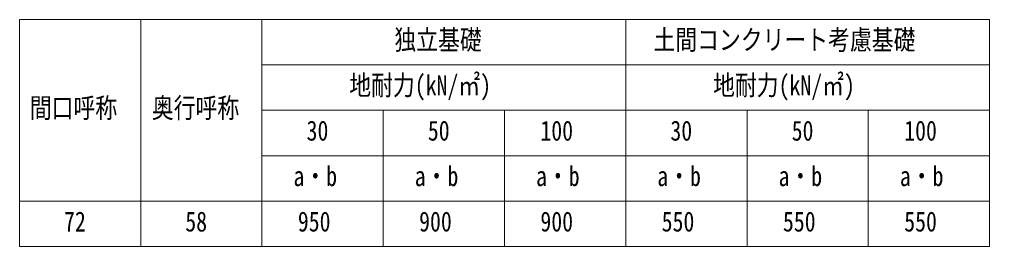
# Model space of a CAD drawing. Units: millimetres, scale not verified. Extents: x -16820 to 16820, y -11880 to 11880.
# Drawn here: x 340 to 6740, y -1600 to -100 of the extents above; entities that cross this region are included whole.
import ezdxf
from ezdxf.enums import TextEntityAlignment as Align

# ---------------------------------------------------------------- set-up
doc = ezdxf.new("R2010")
doc.units = ezdxf.units.MM
doc.header["$LTSCALE"] = 60
doc.layers.add('0-1_TABLE1', color=7, linetype='Continuous', lineweight=18)
doc.styles.add('ＭＳ ゴシック', font='')
doc.styles.get('ＭＳ ゴシック').set_extended_font_data('MS Gothic')

msp = doc.modelspace()

# ---------------------------------------------------------------- linework, layer by layer
at = {"layer": '0-1_TABLE1'}
for p, q in [((340.08, -100), (6740.08, -100)), ((340.08, -100), (340.08, -1600)), ((1140.08, -100), (1140.08, -1600)), ((4340.08, -100), (4340.08, -1600)), ((1940.08, -400), (6740.08, -400)), ((1940.08, -700), (6740.08, -700)), ((5940.08, -700), (5940.08, -1600)), ((1940.08, -1000), (6740.08, -1000)), ((340.08, -1300), (6740.08, -1300))]:
    msp.add_line(p, q, dxfattribs=at)
for points in [[(1940.08, -100), (1940.08, -1300), (1940.08, -1600)], [(6740.08, -100), (6740.08, -700), (6740.08, -1600)], [(2740.08, -700), (2740.08, -1300), (2740.08, -1600)], [(3540.08, -700), (3540.08, -1300), (3540.08, -1600)], [(5140.08, -700), (5140.08, -1300), (5140.08, -1600)], [(340.08, -1600), (5940.08, -1600), (6740.08, -1600)]]:
    msp.add_lwpolyline(points, dxfattribs=at)

# ---------------------------------------------------------------- texts
at = {"layer": '0-1_TABLE1', "style": 'ＭＳ ゴシック', "width": 0.8}
for s, p in [('独立基礎', (2813.68, -340)), ('土間コンクリート考慮基礎', (4522.48, -340)), ('地耐力(kN/㎡)', (2516.08, -640)), ('地耐力(kN/㎡)', (4916.08, -640)), ('間口呼称', (408.88, -790)), ('奥行呼称', (1213.68, -790)), ('30', (2234.48, -940)), ('50', (3034.48, -940)), ('100', (3776.88, -940)), ('30', (4634.48, -940)), ('50', (5434.48, -940)), ('100', (6176.88, -940)), ('a・b', (2148.08, -1240)), ('a・b', (2948.08, -1240)), ('a・b', (3748.08, -1240)), ('a・b', (4548.08, -1240)), ('a・b', (5348.08, -1240)), ('a・b', (6148.08, -1240)), ('72', (634.48, -1540)), ('58', (1434.48, -1540)), ('950', (2176.88, -1540)), ('900', (2976.88, -1540)), ('900', (3776.88, -1540)), ('550', (4576.88, -1540)), ('550', (5376.88, -1540)), ('550', (6176.88, -1540))]:
    msp.add_text(s, height=132, dxfattribs=at).set_placement(p, align=Align.BOTTOM_LEFT)

doc.saveas('drawing.dxf')
